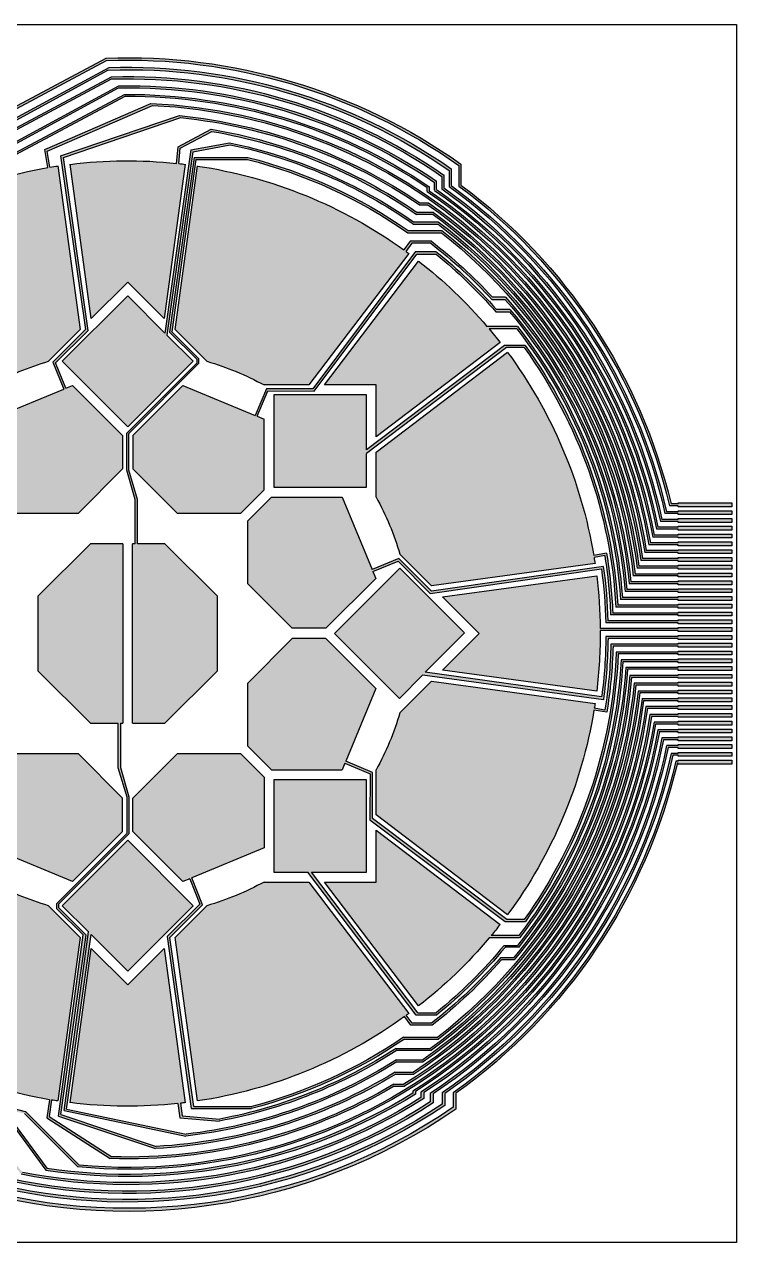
# Model space of a CAD drawing. Header units: millimetres. Extents: x -125 to 125, y -125 to 125.
# Drawn here: x -21.2 to 125, y -125 to 125 of the extents above; entities that cross this region are included whole.
import ezdxf

# ---------------------------------------------------------------- set-up
doc = ezdxf.new("R2010")
doc.units = ezdxf.units.MM
doc.header["$MEASUREMENT"] = 0
doc.layers.add('maimai_touch v53_Sketch1', color=7, linetype='Continuous')

msp = doc.modelspace()

# ---------------------------------------------------------------- hatches: boundary and pattern name
h = msp.add_hatch(color=256)
h.dxf.hatch_style = 1
h.paths.add_polyline_path([(69.13, 0.17), (55.86, 13.44), (42.43, 0), (55.77, -13.34), (60.51, -8.55), (97.66, -13.61, 0.032081), (98.6, -1), (113, -1), (113, -1.2), (124, -1.2), (124, -0.4), (113, -0.4), (113, -0.6), (98.15, -0.6, -0.031621), (97.29, -12.97), (61.09, -7.96)], flags=17)
h.paths.add_polyline_path([(77.97, 57.7), (51, 37.19), (51, 28, -0.054747), (55.86, 16.27), (62.36, 9.77), (95.93, 14.34, 0.003317), (95.74, 15.61), (97.91, 15.99, -0.030905), (99.14, 3.8), (113, 3.8), (113, 3.6), (124, 3.6), (124, 4.4), (113, 4.4), (113, 4.2), (99.57, 4.2, 0.031005), (98.29, 16.48), (95.67, 16.02, 0.118326)], flags=17)
h.paths.add_polyline_path([(97, 0.6), (113, 0.6), (113, 0.4), (124, 0.4), (124, 1.2), (113, 1.2), (113, 1), (97, 1, 0.027975), (96.28, 11.82), (64.61, 7.51), (72.13, 0), (64.61, -7.51), (96.28, -11.82, 0.032099)], flags=17)
h.paths.add_polyline_path([(95.71, -15.74), (98.34, -16.17, 0.034227), (99.62, -2.6), (113, -2.6), (113, -2.8), (124, -2.8), (124, -2), (113, -2), (113, -2.19), (99.19, -2.19, -0.034227), (97.96, -15.71), (95.78, -15.35, 0.002643), (95.93, -14.34), (62.36, -9.77), (55.86, -16.26, -0.054747), (51, -28), (51, -37.19), (77.97, -57.7, 0.119067)], flags=16)
h.paths.add_polyline_path([(44, 28), (29.51, 28), (24.63, 23.12), (24.63, 10.2), (33.76, 1.07), (40.66, 1.07), (50.91, 11.31), (50.33, 12.73), (55.55, 14.84), (62.09, 8.22), (97.26, 13.25, -0.028249), (98.13, 2.2), (113, 2.2), (113, 2), (124, 2), (124, 2.8), (113, 2.8), (113, 2.6), (98.57, 2.6, 0.028437), (97.64, 13.77), (62.34, 8.72), (55.67, 15.38), (50.16, 13.14)], flags=17)
h.paths.add_polyline_path([(74.2, -62.47), (80.41, -62.47, 0.152035), (101.66, -5.8), (113, -5.8), (113, -6), (124, -6), (124, -5.2), (113, -5.2), (113, -5.4), (101.28, -5.4, -0.152186), (80.29, -61.97), (74.62, -61.97, 0.007462), (76.44, -59.72), (51, -40.38), (51, -51), (40.38, -51), (59.72, -76.44, 0.051998)], flags=17)
h.paths.add_polyline_path([(49, -30), (30, -30), (30, -49), (36.96, -49), (59.24, -78.3), (63.41, -78.3, 0.049215), (77.49, -64.4), (80.2, -64.4, 0.152441), (102.59, -7.34), (113, -7.34), (113, -7.6), (124, -7.6), (124, -6.8), (113, -6.8), (113, -7), (102.24, -7, -0.152714), (80.03, -64), (77.28, -64, -0.049072), (63.32, -77.83), (59.53, -77.83), (37.7, -49), (49, -49)], flags=17)
h.paths.add_polyline_path([(50.91, -11.31), (40.66, -1.06), (33.76, -1.06), (24.63, -10.2), (24.63, -23.12), (29.51, -28), (44, -28), (44.59, -26.59), (49.77, -28.79), (49.71, -38.25), (77.48, -59.07), (81.63, -59.07, 0.147229), (100.67, -4.2), (113, -4.2), (113, -4.4), (124, -4.4), (124, -3.6), (113, -3.6), (113, -3.8), (100.27, -3.8, -0.147722), (81.4, -58.67), (77.85, -58.67), (50.24, -37.97), (50.24, -28.49), (44.75, -26.18)], flags=17)
h.paths.add_polyline_path([(37.19, -51), (28, -51, -0.054747), (16.26, -55.86), (9.77, -62.36), (14.34, -95.93, 0.120044), (56.85, -78.59), (58.12, -80.4), (62.48, -80.4, 0.048242), (76.73, -66.94), (79.36, -66.94, 0.154693), (103.42, -9), (113, -9), (113, -9.2), (124, -9.2), (124, -8.4), (113, -8.4), (113, -8.6), (103.08, -8.6, -0.154972), (79.23, -66.5), (76.58, -66.5, -0.048428), (62.36, -79.98), (58.36, -79.98), (57.18, -78.35, 0.001657), (57.7, -77.97)], flags=17)
h.paths.add_polyline_path([(28, -29.51), (23.12, -24.63), (10.2, -24.63), (1.06, -33.76), (1.06, -40.66), (11.31, -50.91), (12.73, -50.33), (14.83, -55.55), (8.11, -62.19), (13, -97.5), (25.41, -97.5, 0.08621), (56.8, -83.22), (63.81, -83.22, 0.206724), (104.33, -10.6), (113, -10.6), (113, -10.8), (124, -10.8), (124, -10), (113, -10), (113, -10.2), (103.96, -10.2, -0.207409), (63.63, -82.84), (56.61, -82.84, -0.085926), (25.46, -97.05), (13.55, -97.05), (8.68, -62.37), (15.38, -55.67), (13.13, -50.16), (28, -44)], flags=17)
h.paths.add_polyline_path([(13.44, -55.86), (0, -42.43), (-13.44, -55.86), (-8.06, -61.24), (-13.05, -97.91), (11.93, -103.13, 0.111924), (55.24, -87.9), (60.67, -87.9, 0.21239), (105.91, -13.8), (113, -13.8), (113, -14), (124, -14), (124, -13.2), (113, -13.2), (113, -13.4), (105.57, -13.4, -0.2129), (60.57, -87.5), (55.16, -87.5, -0.112036), (11.99, -102.74), (-12.59, -97.6), (-7.53, -61.76), (0, -69.3)], flags=17)
h.paths.add_polyline_path([(7.51, -64.61), (0, -72.12), (-7.51, -64.61), (-11.82, -96.28, 0.057222), (10.31, -96.45), (10.69, -99.39), (18.81, -100.07, 0.097354), (55.29, -85.51), (62.37, -85.51, 0.209244), (105.13, -12.2), (113, -12.2), (113, -12.4), (124, -12.4), (124, -11.6), (113, -11.6), (113, -11.8), (104.77, -11.8, -0.209988), (62.18, -85.15), (55.1, -85.15, -0.096925), (18.94, -99.64), (11.17, -98.98), (10.84, -96.39, 0.002552), (11.82, -96.28)], flags=17)
h.paths.add_polyline_path([(-9.77, -62.36), (-16.26, -55.86, -0.054747), (-28, -51), (-37.19, -51), (-57.7, -77.97, 0.118314), (-16.03, -95.67), (-16.58, -99.38), (-3.58, -107.75, 0.142301), (54.71, -92.9), (56.8, -92.9, 0.21976), (107.55, -17), (113, -17), (113, -17.2), (124, -17.2), (124, -16.4), (113, -16.4), (113, -16.6), (107.21, -16.6, -0.220299), (56.69, -92.5), (54.63, -92.5, -0.141947), (-3.28, -107.38), (-16.12, -99.11), (-15.62, -95.73, 0.003337), (-14.34, -95.93)], flags=16)
h.paths.add_polyline_path([(-30, -30), (-49, -30), (-49, -36.96), (-78.4, -59.31), (-78.4, -63.29, 0.040319), (-67.22, -75.05), (-67.22, -80.49, 0.100969), (-30.32, -100.39), (-21.84, -110.98, 0.192743), (60.79, -95.39), (60.79, -94.22, 0.203268), (109.98, -21.8), (113, -21.8), (113, -22), (124, -22), (124, -21.2), (113, -21.2), (113, -21.4), (109.67, -21.4, -0.205087), (60.2, -94.13), (60.2, -95.23, -0.191427), (-21.6, -110.58), (-30.02, -100.05, -0.100894), (-66.79, -80.32), (-66.79, -74.88, -0.039874), (-77.83, -63.32), (-77.83, -59.53), (-49, -37.7), (-49, -49), (-30, -49)], flags=16)
h.paths.add_polyline_path([(-40.38, -51), (-51, -51), (-51, -40.38), (-76.44, -59.72, 0.055227), (-61.51, -75), (-63.62, -77.59), (-63.62, -80.82, 0.107616), (-24.26, -99.95), (-16.82, -110.16, 0.179386), (59.05, -94.5), (59.05, -93.97, 0.209672), (109.13, -20.2), (113, -20.2), (113, -20.4), (124, -20.4), (124, -19.6), (113, -19.6), (113, -19.8), (108.85, -19.8, -0.211464), (58.51, -93.89), (58.51, -94.32, -0.178133), (-16.57, -109.75), (-24.03, -99.62, -0.10716), (-63.13, -80.72), (-63.13, -77.75), (-61.13, -75.31, 0.004663), (-59.72, -76.44)], flags=16)
h.paths.add_polyline_path([(-1.06, -33.76), (-10.2, -24.63), (-23.12, -24.63), (-28, -29.5), (-28, -44), (-26.59, -44.58), (-28.79, -49.77), (-38.25, -49.71), (-59.8, -78.45), (-59.8, -81.09, 0.106208), (-21.22, -98.5), (-10.23, -109.46, 0.391877), (108.35, -18.6), (113, -18.6), (113, -18.8), (124, -18.8), (124, -18), (113, -18), (113, -18.2), (108.05, -18.2, -0.39212), (-9.94, -109.12), (-20.96, -98.12, -0.106052), (-59.37, -80.89), (-59.37, -78.78), (-37.97, -50.24), (-28.49, -50.24), (-26.18, -44.75), (-11.31, -50.91), (-1.06, -40.66)], flags=16)
h.paths.add_polyline_path([(-51, -28, -0.054747), (-55.86, -16.26), (-62.36, -9.77), (-95.93, -14.34, 0.117844), (-79.08, -56.17), (-81.47, -58.01), (-81.47, -62.79, 0.037467), (-71.18, -74.24), (-71.18, -79.62, 0.098395), (-35.33, -100.79), (-27.35, -111.63, 0.207139), (62.67, -96.34), (62.67, -94.48, 0.196786), (110.94, -23.4), (113, -23.4), (113, -23.6), (124, -23.6), (124, -22.8), (113, -22.8), (113, -23), (110.64, -23, -0.198523), (62.11, -94.4), (62.11, -96.12, -0.206081), (-27.12, -111.18), (-34.99, -100.5, -0.098481), (-70.79, -79.46), (-70.79, -74.1, -0.037284), (-81.01, -62.76), (-81.01, -58.34), (-78.76, -56.61, 0.003453), (-77.97, -57.7), (-51, -37.19)], flags=16)
h.paths.add_polyline_path([(-24.63, -10.2), (-33.76, -1.06), (-40.66, -1.06), (-50.91, -11.31), (-50.33, -12.73), (-55.55, -14.83), (-62.2, -8.1), (-99.85, -13.49, 0.111312), (-84.4, -55.02), (-84.4, -68.79, 0.130256), (-39.26, -101.56), (-32.67, -112.01, 0.222477), (65.09, -96.83), (65.09, -94.39, 0.189025), (111.9, -25), (113, -25), (113, -25.2), (124, -25.2), (124, -24.4), (113, -24.4), (113, -24.6), (111.58, -24.6, -0.190618), (64.55, -94.28), (64.55, -96.56, -0.221647), (-32.46, -111.52), (-38.92, -101.27, -0.130384), (-84, -68.66), (-84, -54.88, -0.110209), (-99.36, -13.97), (-62.38, -8.68), (-55.67, -15.38), (-50.16, -13.13), (-44, -28), (-29.51, -28), (-24.63, -23.12)], flags=17)
h.paths.add_polyline_path([(-72.12, 0), (-64.61, 7.51), (-96.28, 11.82, 0.057766), (-96.43, -10.52), (-102.23, -11.28, 0.108995), (-88, -53.25), (-88, -67.63, 0.132931), (-41.88, -102.78), (-36.63, -112.79, 0.233681), (67.37, -97.59), (67.37, -94.34, 0.181751), (112.84, -26.6), (113, -26.6), (113, -26.8), (124, -26.8), (124, -26), (113, -26), (113, -26.2), (112.52, -26.2, -0.183292), (66.83, -94.23), (66.83, -97.2, -0.233068), (-36.39, -112.21), (-41.43, -102.58, -0.133273), (-87.61, -67.57), (-87.61, -53.16, -0.108187), (-101.81, -11.69), (-96.38, -10.98, 0.002174), (-96.28, -11.82), (-64.61, -7.51)])
h.paths.add_polyline_path([(-42.43, 0), (-55.86, 13.44), (-60.78, 8.52), (-99.39, 13.77, -0.117059), (-82.6, 56.97), (-82.6, 70.34, -0.150605), (-28.67, 104.63), (-4.35, 117.59, -0.164749), (68, 96.03), (68, 91.83, -0.177334), (111.22, 26.2), (113, 26.2), (113, 26), (124, 26), (124, 26.8), (113, 26.8), (113, 26.6), (111.53, 26.6, 0.17616), (68.4, 92.02), (68.4, 96.34, 0.165247), (-4.45, 118.07), (-29.15, 104.91, 0.150045), (-83, 70.48), (-83, 57.12, 0.118093), (-99.87, 13.32), (-61.31, 7.99), (-69.3, 0), (-55.86, -13.44)])
h.paths.add_polyline_path([(-24.63, 10.2), (-24.63, 23.12), (-29.51, 28), (-44, 28), (-44.58, 26.59), (-49.77, 28.79), (-49.71, 38.25), (-77.85, 59.34), (-77.85, 63.31, -0.045638), (-65.07, 76.38), (-65.07, 81.72, -0.10089), (-27.89, 100.67), (-3.33, 113.79, -0.159239), (64.5, 93.8), (64.5, 91.24, -0.189236), (109.34, 23), (113, 23), (113, 22.8), (124, 22.8), (124, 23.6), (113, 23.6), (113, 23.4), (109.65, 23.4, 0.187983), (64.9, 91.43), (64.9, 94.09, 0.159511), (-3.3, 114.25), (-27.98, 101.07, 0.101471), (-65.5, 81.9), (-65.5, 76.56, 0.045791), (-78.34, 63.36), (-78.37, 59.06), (-50.24, 37.97), (-50.24, 28.49), (-44.75, 26.18), (-50.91, 11.31), (-40.66, 1.07), (-33.76, 1.07)], flags=17)
h.paths.add_polyline_path([(-1, 18.43), (-7.64, 18.43), (-18.43, 7.64), (-18.43, -7.64), (-7.64, -18.43), (-2, -18.43), (-2, -27.5), (-0.2, -33.5), (-0.2, -41.02), (-14.53, -55.43), (-14.53, -56.49), (-9.15, -61.87), (-14.21, -99.03), (5.68, -105.68, 0.123916), (55.04, -90.4), (58.75, -90.4, 0.216063), (106.71, -15.4), (113, -15.4), (113, -15.6), (124, -15.6), (124, -14.8), (113, -14.8), (113, -15), (106.38, -15, -0.216565), (58.66, -90), (54.92, -90, -0.123796), (5.82, -105.27), (-13.75, -98.73), (-8.56, -61.89), (-14.17, -56.28), (-14.17, -55.49), (0.2, -41.12), (0.2, -33.5), (-1.5, -27.5), (-1.5, -18.43), (-1, -18.43)])
h.paths.add_polyline_path([(18.43, 7.64), (7.64, 18.43), (2, 18.43), (2, 27.5), (0.2, 33.5), (0.2, 41.02), (14.53, 55.43), (14.53, 56.46), (9.08, 61.91), (13.97, 97.29), (24.58, 97.29, -0.090884), (57.48, 82.24), (64.4, 82.24, -0.200956), (103.79, 11.8), (113, 11.8), (113, 11.6), (124, 11.6), (124, 12.4), (113, 12.4), (113, 12.2), (104.16, 12.2, 0.200516), (64.51, 82.68), (57.59, 82.68, 0.090468), (24.69, 97.69), (13.66, 97.69), (8.61, 61.83), (14.17, 56.28), (14.17, 55.49), (-0.2, 41.12), (-0.2, 33.5), (1.5, 27.5), (1.5, 18.43), (1, 18.43), (1, -18.43), (7.64, -18.43), (18.43, -7.64)])
h.paths.add_polyline_path([(-59.72, 76.44, 0.002741), (-60.55, 75.78), (-62.05, 77.77), (-62.05, 81.56, -0.101332), (-25, 99.38), (-1.87, 111.96, -0.154787), (63, 92.58), (63, 90.95, -0.194998), (108.55, 21.4), (113, 21.4), (113, 21.2), (124, 21.2), (124, 22), (113, 22), (113, 21.8), (108.82, 21.8, 0.193634), (63.4, 91.1), (63.4, 92.82, 0.155089), (-1.82, 112.39), (-25, 99.77, 0.102373), (-62.54, 81.66), (-62.54, 77.43), (-61.02, 75.41, 0.05688), (-76.44, 59.72), (-51, 40.38), (-51, 51), (-40.38, 51)], flags=16)
h.paths.add_polyline_path([(-51, 37.19), (-77.97, 57.7, 0.003939), (-78.87, 56.46), (-80.1, 57.29), (-80.1, 63.92, -0.04263), (-68.1, 76.58), (-68.1, 81.78, -0.10803), (-27.76, 102.73), (-3.91, 115.64, -0.161579), (66, 95.03), (66, 91.73, -0.183945), (110.29, 24.6), (113, 24.6), (113, 24.4), (124, 24.4), (124, 25.2), (113, 25.2), (113, 25), (110.59, 25, 0.182693), (66.4, 91.9), (66.4, 95.37, 0.161689), (-3.83, 116.14), (-28.01, 103.07, 0.108147), (-68.5, 81.94), (-68.5, 76.73, 0.042552), (-80.5, 64.02), (-80.5, 57.04), (-79.12, 56.12, 0.117695), (-95.93, 14.34), (-62.36, 9.77), (-55.86, 16.26, -0.054747), (-51, 28)], flags=17)
h.paths.add_polyline_path([(-30, 49), (-36.96, 49), (-59.37, 78.47), (-59.37, 80.9, -0.095614), (-25, 97.18), (-0.55, 110.26, -0.150301), (61.5, 91.51), (61.5, 90.69, -0.200936), (107.77, 19.8), (113, 19.8), (113, 19.6), (124, 19.6), (124, 20.4), (113, 20.4), (113, 20.2), (108.07, 20.2, 0.199572), (61.9, 90.86), (61.9, 91.7, 0.151059), (-0.65, 110.63), (-25, 97.61, 0.096517), (-59.82, 81.08), (-59.82, 78.21), (-37.7, 49), (-49, 49), (-49, 30), (-30, 30)], flags=16)
h.paths.add_polyline_path([(-1.06, 40.66), (-11.31, 50.91), (-12.73, 50.33), (-14.83, 55.55), (-8.11, 62.2), (-13.18, 97.69), (10.93, 105.86, -0.124212), (59.84, 88), (61.62, 88, -0.203949), (106.14, 16.6), (113, 16.6), (113, 16.4), (124, 16.4), (124, 17.2), (113, 17.2), (113, 17), (106.46, 17, 0.203478), (61.72, 88.4), (59.94, 88.4, 0.124639), (10.65, 106.27), (-13.77, 98), (-8.68, 62.38), (-15.38, 55.68), (-13.13, 50.16), (-28, 44), (-28, 29.51), (-23.12, 24.63), (-10.2, 24.63), (-1.06, 33.76)], flags=16)
h.paths.add_polyline_path([(-9.77, 62.36), (-14.34, 95.94, 0.004222), (-15.96, 95.68), (-16.5, 98.98), (5.06, 108.37, -0.352507), (106.95, 18.2), (113, 18.2), (113, 18), (124, 18), (124, 18.8), (113, 18.8), (113, 18.6), (107.29, 18.6, 0.352556), (4.72, 108.79), (-17.01, 99.31), (-16.4, 95.6, 0.117313), (-57.7, 77.98), (-37.19, 51), (-28, 51, -0.054747), (-16.26, 55.86)], flags=16)
h.paths.add_polyline_path([(28, 44), (26.59, 44.59), (28.79, 49.77), (38.25, 49.71), (59.34, 77.85), (63.31, 77.85, -0.042581), (75.58, 66), (78.39, 66, -0.155167), (102.12, 8.6), (113, 8.6), (113, 8.4), (124, 8.4), (124, 9.2), (113, 9.2), (113, 9), (102.46, 9, 0.155081), (78.47, 66.5), (75.7, 66.5, 0.042772), (63.28, 78.41), (59.09, 78.41), (37.97, 50.24), (28.49, 50.24), (26.18, 44.76), (11.31, 50.91), (1.06, 40.66), (1.06, 33.76), (10.2, 24.63), (23.12, 24.63), (28, 29.51)], flags=17)
h.paths.add_polyline_path([(77.73, 58.66), (81.41, 58.66, -0.143618), (100.2, 5.4), (113, 5.4), (113, 5.2), (124, 5.2), (124, 6), (113, 6), (113, 5.8), (100.59, 5.8, 0.143321), (81.59, 59.12), (77.35, 59.12), (49, 37.7), (49, 49), (30, 49), (30, 30), (49, 30), (49, 36.96)], flags=17)
h.paths.add_polyline_path([(76.44, 59.72, 0.00922), (74.18, 62.5), (79.88, 62.5, -0.149821), (101.18, 7), (113, 7), (113, 6.8), (124, 6.8), (124, 7.6), (113, 7.6), (113, 7.4), (101.55, 7.4, 0.149735), (79.99, 63.01), (73.75, 63.01, 0.050169), (59.72, 76.44), (40.38, 51), (51, 51), (51, 40.38)], flags=17)
h.paths.add_polyline_path([(57.7, 77.98, 0.001886), (57.11, 78.41), (58.31, 80.09), (62.22, 80.09, -0.042222), (74.79, 68.5), (77.51, 68.5, -0.15754), (102.93, 10.2), (113, 10.2), (113, 10), (124, 10), (124, 10.8), (113, 10.8), (113, 10.6), (103.27, 10.6, 0.157465), (77.57, 69), (74.88, 69, 0.041826), (62.35, 80.5), (58, 80.5), (56.69, 78.71, 0.119522), (14.34, 95.94), (9.77, 62.36), (16.26, 55.86, -0.054747), (28, 51), (37.19, 51)], flags=17)
h.paths.add_polyline_path([(13.44, 55.86), (8.06, 61.24), (13.36, 98.84), (21.04, 100.29, -0.101125), (58.7, 84), (63.72, 84, -0.201247), (104.58, 13.4), (113, 13.4), (113, 13.2), (124, 13.2), (124, 14), (113, 14), (113, 13.8), (104.93, 13.8, 0.201112), (63.73, 84.5), (58.65, 84.5, 0.10092), (20.88, 100.72), (12.95, 99.22), (7.65, 61.64), (0, 69.3), (-13.44, 55.86), (0, 42.43)], flags=16)
h.paths.add_polyline_path([(11.82, 96.28, 0.003454), (10.49, 96.43), (10.8, 99.61), (17.26, 103.02, -0.109841), (59.3, 86), (62.68, 86, -0.202593), (105.36, 15), (113, 15), (113, 14.8), (124, 14.8), (124, 15.6), (113, 15.6), (113, 15.4), (105.69, 15.4, 0.202107), (62.79, 86.4), (59.43, 86.4, 0.110074), (17.12, 103.46), (10.34, 99.88), (10.01, 96.48, 0.056441), (-11.82, 96.28), (-7.51, 64.61), (0, 72.13), (7.51, 64.61)], flags=16)

# ---------------------------------------------------------------- linework, layer by layer
msp.add_lwpolyline([(-125, 125), (125, 125), (125, -125), (-125, -125)], close=True)
at = {"layer": 'maimai_touch v53_Sketch1'}
for p, q in [((-29.15, 104.91), (-4.45, 118.07)), ((-28.67, 104.63), (-4.35, 117.59)), ((-28.01, 103.07), (-3.83, 116.14)), ((-27.76, 102.73), (-3.91, 115.64)), ((-27.98, 101.07), (-3.3, 114.25)), ((-27.89, 100.67), (-3.33, 113.79)), ((-25, 99.77), (-1.82, 112.39)), ((-25, 99.38), (-1.87, 111.96)), ((-25, 97.61), (-0.65, 110.63)), ((-25, 97.18), (-0.55, 110.26)), ((-17.01, 99.31), (4.72, 108.79)), ((-16.5, 98.98), (5.06, 108.37)), ((-13.77, 98), (10.65, 106.27)), ((-13.18, 97.69), (10.93, 105.86)), ((10.34, 99.88), (17.12, 103.46)), ((10.8, 99.61), (17.26, 103.02)), ((12.95, 99.22), (20.88, 100.72)), ((13.36, 98.84), (21.04, 100.29)), ((-16.4, 95.6), (-17.01, 99.31)), ((-15.96, 95.68), (-16.5, 98.98)), ((-13.77, 98), (-8.68, 62.38)), ((-8.11, 62.2), (-13.18, 97.69)), ((12.95, 99.22), (7.65, 61.64)), ((13.36, 98.84), (8.06, 61.24)), ((13.66, 97.69), (8.61, 61.83)), ((10.01, 96.48), (10.34, 99.88)), ((10.49, 96.43), (10.8, 99.61)), ((13.66, 97.69), (24.69, 97.69)), ((-14.34, 95.94), (-9.77, 62.36)), ((-7.51, 64.61), (-11.82, 96.28)), ((11.82, 96.28), (7.51, 64.61)), ((13.97, 97.29), (9.08, 61.91)), ((9.77, 62.36), (14.34, 95.94)), ((13.97, 97.29), (24.58, 97.29)), ((66, 95.03), (66, 91.73)), ((66.4, 95.37), (66.4, 91.9)), ((68, 96.03), (68, 91.83)), ((68.4, 96.34), (68.4, 92.02)), ((63, 90.95), (63, 92.58)), ((63.4, 91.1), (63.4, 92.82)), ((64.5, 93.8), (64.5, 91.24)), ((64.9, 94.09), (64.9, 91.43)), ((61.5, 90.69), (61.5, 91.51)), ((61.9, 91.7), (61.9, 90.86)), ((59.84, 88), (61.62, 88)), ((59.94, 88.4), (61.72, 88.4)), ((62.68, 86), (59.3, 86)), ((62.79, 86.4), (59.43, 86.4)), ((57.59, 82.68), (64.51, 82.68)), ((58.65, 84.5), (63.73, 84.5)), ((58.7, 84), (63.72, 84)), ((58, 80.5), (56.69, 78.71)), ((58.31, 80.09), (57.11, 78.41)), ((57.48, 82.24), (64.4, 82.24)), ((62.35, 80.5), (58, 80.5)), ((62.22, 80.09), (58.31, 80.09)), ((57.7, 77.98), (37.19, 51)), ((59.09, 78.41), (37.97, 50.24)), ((38.25, 49.71), (59.34, 77.85)), ((59.09, 78.41), (63.28, 78.41)), ((59.34, 77.85), (63.31, 77.85)), ((40.38, 51), (59.72, 76.44)), ((0, 72.13), (-7.51, 64.61)), ((7.51, 64.61), (0, 72.13)), ((0, 69.3), (-13.44, 55.86)), ((7.65, 61.64), (0, 69.3)), ((77.51, 68.5), (74.79, 68.5)), ((77.57, 69), (74.88, 69)), ((75.58, 66), (78.39, 66)), ((78.47, 66.5), (75.7, 66.5)), ((79.99, 63.01), (73.75, 63.01)), ((-9.77, 62.36), (-16.26, 55.86)), ((-8.68, 62.38), (-15.38, 55.68)), ((-14.83, 55.55), (-8.11, 62.2)), ((13.44, 55.86), (8.06, 61.24)), ((14.17, 56.28), (8.61, 61.83)), ((14.53, 56.46), (9.08, 61.91)), ((16.26, 55.86), (9.77, 62.36)), ((79.88, 62.5), (74.18, 62.5)), ((77.35, 59.12), (49, 37.7)), ((77.73, 58.66), (49, 36.96)), ((76.44, 59.72), (51, 40.38)), ((51, 37.19), (77.97, 57.7)), ((81.59, 59.12), (77.35, 59.12)), ((81.41, 58.66), (77.73, 58.66)), ((-15.38, 55.68), (-13.13, 50.16)), ((-12.73, 50.33), (-14.83, 55.55)), ((-13.44, 55.86), (0, 42.43)), ((-0.2, 41.12), (14.17, 55.49)), ((0, 42.43), (13.44, 55.86)), ((0.2, 41.02), (14.53, 55.43)), ((14.17, 56.28), (14.17, 55.49)), ((14.53, 56.46), (14.53, 55.43)), ((-28, 44), (-13.13, 50.16)), ((-12.73, 50.33), (-11.31, 50.91)), ((-1.06, 40.66), (-11.31, 50.91)), ((1.06, 40.66), (11.31, 50.91)), ((11.31, 50.91), (26.18, 44.76)), ((28.49, 50.24), (26.18, 44.76)), ((37.19, 51), (28, 51)), ((37.97, 50.24), (28.49, 50.24)), ((51, 51), (40.38, 51)), ((51, 40.38), (51, 51)), ((26.59, 44.59), (28.79, 49.77)), ((28.79, 49.77), (38.25, 49.71)), ((49, 49), (30, 49)), ((30, 49), (30, 30)), ((49, 37.7), (49, 49)), ((26.59, 44.59), (28, 44)), ((28, 29.51), (28, 44)), ((-1.06, 40.66), (-1.06, 33.76)), ((-0.2, 33.5), (-0.2, 41.12)), ((0.2, 33.5), (0.2, 41.02)), ((1.06, 40.66), (1.06, 33.76)), ((49, 30), (49, 36.96)), ((51, 28), (51, 37.19)), ((-1.06, 33.76), (-10.2, 24.63)), ((1.5, 27.5), (-0.2, 33.5)), ((2, 27.5), (0.2, 33.5)), ((10.2, 24.63), (1.06, 33.76)), ((30, 30), (49, 30)), ((1.5, 18.43), (1.5, 27.5)), ((2, 18.43), (2, 27.5)), ((28, 29.51), (23.12, 24.63)), ((29.51, 28), (24.63, 23.12)), ((29.51, 28), (44, 28)), ((44, 28), (50.16, 13.14)), ((113, 26.2), (111.22, 26.2)), ((113, 26.6), (111.53, 26.6)), ((113, 26.8), (124, 26.8)), ((113, 26.6), (113, 26.8)), ((113, 26), (113, 26.2)), ((124, 26), (113, 26)), ((113, 25.2), (124, 25.2)), ((113, 25), (113, 25.2)), ((124, 26.8), (124, 26)), ((124, 25.2), (124, 24.4)), ((-10.2, 24.63), (-23.12, 24.63)), ((23.12, 24.63), (10.2, 24.63)), ((24.63, 10.2), (24.63, 23.12)), ((113, 23), (109.34, 23)), ((113, 23.4), (109.65, 23.4)), ((113, 24.6), (110.29, 24.6)), ((113, 25), (110.59, 25)), ((113, 24.4), (113, 24.6)), ((124, 24.4), (113, 24.4)), ((113, 23.6), (124, 23.6)), ((113, 23.4), (113, 23.6)), ((113, 22.8), (113, 23)), ((124, 22.8), (113, 22.8)), ((124, 23.6), (124, 22.8)), ((113, 20.2), (108.07, 20.2)), ((113, 21.4), (108.55, 21.4)), ((113, 21.8), (108.82, 21.8)), ((113, 22), (124, 22)), ((113, 21.8), (113, 22)), ((113, 21.2), (113, 21.4)), ((124, 21.2), (113, 21.2)), ((113, 20.4), (124, 20.4)), ((113, 20.2), (113, 20.4)), ((124, 22), (124, 21.2)), ((124, 20.4), (124, 19.6)), ((-7.64, 18.43), (-18.43, 7.64)), ((-1, 18.43), (-7.64, 18.43)), ((-1, 18.43), (-1, -18.43)), ((1, -18.43), (1, 18.43)), ((1.5, 18.43), (1, 18.43)), ((7.64, 18.43), (2, 18.43)), ((18.43, 7.64), (7.64, 18.43)), ((113, 18.2), (106.95, 18.2)), ((113, 18.6), (107.29, 18.6)), ((113, 19.8), (107.77, 19.8)), ((113, 19.6), (113, 19.8)), ((124, 19.6), (113, 19.6)), ((113, 18.8), (124, 18.8)), ((113, 18.6), (113, 18.8)), ((113, 18), (113, 18.2)), ((124, 18), (113, 18)), ((124, 18.8), (124, 18)), ((55.67, 15.38), (50.16, 13.14)), ((62.34, 8.72), (55.67, 15.38)), ((62.36, 9.77), (55.86, 16.27)), ((98.29, 16.48), (95.67, 16.02)), ((97.91, 15.99), (95.74, 15.61)), ((113, 15.4), (105.69, 15.4)), ((113, 16.6), (106.14, 16.6)), ((113, 17), (106.46, 17)), ((113, 17.2), (124, 17.2)), ((113, 17), (113, 17.2)), ((113, 16.4), (113, 16.6)), ((124, 16.4), (113, 16.4)), ((113, 15.6), (124, 15.6)), ((113, 15.4), (113, 15.6)), ((124, 17.2), (124, 16.4)), ((124, 15.6), (124, 14.8)), ((55.86, 13.44), (42.43, 0)), ((50.33, 12.73), (55.55, 14.84)), ((50.33, 12.73), (50.91, 11.31)), ((55.55, 14.84), (62.09, 8.22)), ((69.13, 0.17), (55.86, 13.44)), ((62.09, 8.22), (97.26, 13.25)), ((97.64, 13.77), (62.34, 8.72)), ((95.93, 14.34), (62.36, 9.77)), ((113, 13.4), (104.58, 13.4)), ((113, 13.8), (104.93, 13.8)), ((113, 15), (105.36, 15)), ((113, 14.8), (113, 15)), ((124, 14.8), (113, 14.8)), ((113, 14), (124, 14)), ((113, 13.8), (113, 14)), ((113, 13.2), (113, 13.4)), ((124, 13.2), (113, 13.2)), ((124, 14), (124, 13.2)), ((33.76, 1.07), (24.63, 10.2)), ((40.66, 1.07), (50.91, 11.31)), ((64.61, 7.51), (96.28, 11.82)), ((113, 10.2), (102.93, 10.2)), ((113, 10.6), (103.27, 10.6)), ((113, 11.8), (103.79, 11.8)), ((113, 12.2), (104.16, 12.2)), ((113, 12.4), (124, 12.4)), ((113, 12.2), (113, 12.4)), ((113, 11.6), (113, 11.8)), ((124, 11.6), (113, 11.6)), ((113, 10.8), (124, 10.8)), ((113, 10.6), (113, 10.8)), ((113, 10), (113, 10.2)), ((124, 10), (113, 10)), ((124, 12.4), (124, 11.6)), ((124, 10.8), (124, 10)), ((-18.43, 7.64), (-18.43, -7.64)), ((18.43, -7.64), (18.43, 7.64)), ((72.13, 0), (64.61, 7.51)), ((113, 8.6), (102.12, 8.6)), ((113, 9), (102.46, 9)), ((113, 9.2), (124, 9.2)), ((113, 9), (113, 9.2)), ((113, 8.4), (113, 8.6)), ((124, 8.4), (113, 8.4)), ((113, 7.6), (124, 7.6)), ((113, 7.4), (113, 7.6)), ((124, 9.2), (124, 8.4)), ((124, 7.6), (124, 6.8)), ((113, 5.4), (100.2, 5.4)), ((113, 5.8), (100.59, 5.8)), ((113, 7), (101.18, 7)), ((113, 7.4), (101.55, 7.4)), ((113, 6.8), (113, 7)), ((124, 6.8), (113, 6.8)), ((113, 6), (124, 6)), ((113, 5.8), (113, 6)), ((113, 5.2), (113, 5.4)), ((124, 5.2), (113, 5.2)), ((124, 6), (124, 5.2)), ((113, 2.6), (98.57, 2.6)), ((113, 3.8), (99.14, 3.8)), ((113, 4.2), (99.57, 4.2)), ((113, 4.4), (124, 4.4)), ((113, 4.2), (113, 4.4)), ((113, 3.6), (113, 3.8)), ((124, 3.6), (113, 3.6)), ((113, 2.8), (124, 2.8)), ((113, 2.6), (113, 2.8)), ((124, 4.4), (124, 3.6)), ((124, 2.8), (124, 2)), ((40.66, 1.07), (33.76, 1.07)), ((42.43, 0), (55.77, -13.34)), ((61.09, -7.96), (69.13, 0.17)), ((64.61, -7.51), (72.13, 0)), ((113, 1), (97, 1)), ((113, 0.6), (97, 0.6)), ((113, 2.2), (98.13, 2.2)), ((113, 2), (113, 2.2)), ((124, 2), (113, 2)), ((113, 1.2), (124, 1.2)), ((113, 1), (113, 1.2)), ((113, 0.4), (113, 0.6)), ((124, 0.4), (113, 0.4)), ((124, 1.2), (124, 0.4)), ((24.63, -10.2), (33.76, -1.06)), ((40.66, -1.06), (33.76, -1.06)), ((40.66, -1.06), (50.91, -11.31)), ((113, -0.6), (98.15, -0.6)), ((113, -1), (98.6, -1)), ((113, -2.19), (99.19, -2.19)), ((113, -0.4), (124, -0.4)), ((113, -0.6), (113, -0.4)), ((113, -1.2), (113, -1)), ((124, -1.2), (113, -1.2)), ((113, -2), (124, -2)), ((113, -2.19), (113, -2)), ((124, -0.4), (124, -1.2)), ((124, -2), (124, -2.8)), ((113, -2.6), (99.62, -2.6)), ((113, -3.8), (100.27, -3.8)), ((113, -4.2), (100.67, -4.2)), ((113, -2.8), (113, -2.6)), ((124, -2.8), (113, -2.8)), ((113, -3.6), (124, -3.6)), ((113, -3.8), (113, -3.6)), ((113, -4.4), (113, -4.2)), ((124, -4.4), (113, -4.4)), ((124, -3.6), (124, -4.4)), ((113, -5.4), (101.28, -5.4)), ((113, -5.8), (101.66, -5.8)), ((113, -7), (102.24, -7)), ((113, -7.34), (102.59, -7.34)), ((113, -5.2), (124, -5.2)), ((113, -5.4), (113, -5.2)), ((113, -6), (113, -5.8)), ((124, -6), (113, -6)), ((113, -6.8), (124, -6.8)), ((113, -7), (113, -6.8)), ((113, -7.6), (113, -7.34)), ((124, -5.2), (124, -6)), ((124, -6.8), (124, -7.6)), ((-18.43, -7.64), (-7.64, -18.43)), ((7.64, -18.43), (18.43, -7.64)), ((55.77, -13.34), (60.51, -8.55)), ((55.86, -16.26), (62.36, -9.77)), ((97.66, -13.61), (60.51, -8.55)), ((97.29, -12.97), (61.09, -7.96)), ((62.36, -9.77), (95.93, -14.34)), ((96.28, -11.82), (64.61, -7.51)), ((113, -8.6), (103.08, -8.6)), ((113, -9), (103.42, -9)), ((124, -7.6), (113, -7.6)), ((113, -8.4), (124, -8.4)), ((113, -8.6), (113, -8.4)), ((113, -9.2), (113, -9)), ((124, -9.2), (113, -9.2)), ((113, -10), (124, -10)), ((113, -10.2), (113, -10)), ((124, -8.4), (124, -9.2)), ((124, -10), (124, -10.8)), ((24.63, -23.12), (24.63, -10.2)), ((50.91, -11.31), (44.75, -26.18)), ((113, -10.2), (103.96, -10.2)), ((113, -10.6), (104.33, -10.6)), ((113, -11.8), (104.77, -11.8)), ((113, -12.2), (105.13, -12.2)), ((113, -10.8), (113, -10.6)), ((124, -10.8), (113, -10.8)), ((113, -11.6), (124, -11.6)), ((113, -11.8), (113, -11.6)), ((113, -12.4), (113, -12.2)), ((124, -12.4), (113, -12.4)), ((124, -11.6), (124, -12.4)), ((113, -13.4), (105.57, -13.4)), ((113, -13.8), (105.91, -13.8)), ((113, -15), (106.38, -15)), ((113, -13.2), (124, -13.2)), ((113, -13.4), (113, -13.2)), ((113, -14), (113, -13.8)), ((124, -14), (113, -14)), ((113, -14.8), (124, -14.8)), ((113, -15), (113, -14.8)), ((124, -13.2), (124, -14)), ((124, -14.8), (124, -15.6)), ((98.34, -16.17), (95.71, -15.74)), ((97.96, -15.71), (95.78, -15.35)), ((113, -15.4), (106.71, -15.4)), ((113, -16.6), (107.21, -16.6)), ((113, -17), (107.55, -17)), ((113, -15.6), (113, -15.4)), ((124, -15.6), (113, -15.6)), ((113, -16.4), (124, -16.4)), ((113, -16.6), (113, -16.4)), ((113, -17.2), (113, -17)), ((124, -17.2), (113, -17.2)), ((124, -16.4), (124, -17.2)), ((-7.64, -18.43), (-2, -18.43)), ((-2, -18.43), (-2, -27.5)), ((-1.5, -18.43), (-1.5, -27.5)), ((-1.5, -18.43), (-1, -18.43)), ((1, -18.43), (7.64, -18.43)), ((113, -18.2), (108.05, -18.2)), ((113, -18.6), (108.35, -18.6)), ((113, -19.8), (108.85, -19.8)), ((113, -18), (124, -18)), ((113, -18.2), (113, -18)), ((113, -18.8), (113, -18.6)), ((124, -18.8), (113, -18.8)), ((113, -19.6), (124, -19.6)), ((113, -19.8), (113, -19.6)), ((124, -18), (124, -18.8)), ((124, -19.6), (124, -20.4)), ((113, -20.2), (109.13, -20.2)), ((113, -21.4), (109.67, -21.4)), ((113, -21.8), (109.98, -21.8)), ((113, -20.4), (113, -20.2)), ((124, -20.4), (113, -20.4)), ((113, -21.2), (124, -21.2)), ((113, -21.4), (113, -21.2)), ((113, -22), (113, -21.8)), ((124, -22), (113, -22)), ((124, -21.2), (124, -22)), ((-23.12, -24.63), (-10.2, -24.63)), ((-10.2, -24.63), (-1.06, -33.76)), ((1.06, -33.76), (10.2, -24.63)), ((10.2, -24.63), (23.12, -24.63)), ((28, -29.51), (23.12, -24.63)), ((29.51, -28), (24.63, -23.12)), ((113, -23), (110.64, -23)), ((113, -23.4), (110.94, -23.4)), ((113, -24.6), (111.58, -24.6)), ((113, -25), (111.9, -25)), ((113, -22.8), (124, -22.8)), ((113, -23), (113, -22.8)), ((113, -23.6), (113, -23.4)), ((124, -23.6), (113, -23.6)), ((113, -24.4), (124, -24.4)), ((113, -24.6), (113, -24.4)), ((113, -25.2), (113, -25)), ((124, -22.8), (124, -23.6)), ((124, -24.4), (124, -25.2)), ((44.59, -26.59), (44, -28)), ((44.59, -26.59), (49.77, -28.79)), ((50.24, -28.49), (44.75, -26.18)), ((113, -26.2), (112.52, -26.2)), ((113, -26.6), (112.84, -26.6)), ((124, -25.2), (113, -25.2)), ((113, -26), (124, -26)), ((113, -26.2), (113, -26)), ((113, -26.8), (113, -26.6)), ((124, -26.8), (113, -26.8)), ((124, -26), (124, -26.8)), ((-2, -27.5), (-0.2, -33.5)), ((-1.5, -27.5), (0.2, -33.5)), ((28, -29.51), (28, -44)), ((29.51, -28), (44, -28)), ((30, -30), (30, -49)), ((49, -30), (30, -30)), ((49, -49), (49, -30)), ((49.77, -28.79), (49.71, -38.25)), ((50.24, -37.97), (50.24, -28.49)), ((51, -37.19), (51, -28)), ((-1.06, -40.66), (-1.06, -33.76)), ((-0.2, -33.5), (-0.2, -41.02)), ((0.2, -33.5), (0.2, -41.12)), ((1.06, -40.66), (1.06, -33.76)), ((77.97, -57.7), (51, -37.19)), ((49.71, -38.25), (77.48, -59.07)), ((77.85, -58.67), (50.24, -37.97)), ((-0.2, -41.02), (-14.53, -55.43)), ((0.2, -41.12), (-14.17, -55.49)), ((0, -42.43), (-13.44, -55.86)), ((-1.06, -40.66), (-11.31, -50.91)), ((13.44, -55.86), (0, -42.43)), ((1.06, -40.66), (11.31, -50.91)), ((51, -40.38), (76.44, -59.72)), ((51, -51), (51, -40.38)), ((-11.31, -50.91), (-26.18, -44.75)), ((28, -44), (13.13, -50.16)), ((30, -49), (36.96, -49)), ((59.24, -78.3), (36.96, -49)), ((59.53, -77.83), (37.7, -49)), ((37.7, -49), (49, -49)), ((12.73, -50.33), (11.31, -50.91)), ((12.73, -50.33), (14.83, -55.55)), ((15.38, -55.67), (13.13, -50.16)), ((28, -51), (37.19, -51)), ((37.19, -51), (57.7, -77.97)), ((40.38, -51), (51, -51)), ((59.72, -76.44), (40.38, -51)), ((-16.26, -55.86), (-9.77, -62.36)), ((-14.53, -56.49), (-14.53, -55.43)), ((-14.53, -56.49), (-9.15, -61.87)), ((-14.17, -56.28), (-14.17, -55.49)), ((-14.17, -56.28), (-8.56, -61.89)), ((-13.44, -55.86), (-8.06, -61.24)), ((0, -69.3), (13.44, -55.86)), ((14.83, -55.55), (8.11, -62.19)), ((8.68, -62.37), (15.38, -55.67)), ((9.77, -62.36), (16.26, -55.86)), ((77.48, -59.07), (81.63, -59.07)), ((81.4, -58.67), (77.85, -58.67)), ((-9.77, -62.36), (-14.34, -95.93)), ((-14.21, -99.03), (-9.15, -61.87)), ((-13.75, -98.73), (-8.56, -61.89)), ((-13.05, -97.91), (-8.06, -61.24)), ((-12.59, -97.6), (-7.53, -61.76)), ((-7.53, -61.76), (0, -69.3)), ((8.11, -62.19), (13, -97.5)), ((13.55, -97.05), (8.68, -62.37)), ((14.34, -95.93), (9.77, -62.36)), ((80.41, -62.47), (74.2, -62.47)), ((80.29, -61.97), (74.62, -61.97)), ((-11.82, -96.28), (-7.51, -64.61)), ((-7.51, -64.61), (0, -72.12)), ((0, -72.12), (7.51, -64.61)), ((7.51, -64.61), (11.82, -96.28)), ((77.28, -64), (80.03, -64)), ((80.2, -64.4), (77.49, -64.4)), ((76.58, -66.5), (79.23, -66.5)), ((79.36, -66.94), (76.73, -66.94)), ((58.12, -80.4), (56.85, -78.59)), ((58.36, -79.98), (57.18, -78.35)), ((62.36, -79.98), (58.36, -79.98)), ((63.41, -78.3), (59.24, -78.3)), ((59.53, -77.83), (63.32, -77.83)), ((62.48, -80.4), (58.12, -80.4)), ((56.61, -82.84), (63.63, -82.84)), ((56.8, -83.22), (63.81, -83.22)), ((55.1, -85.15), (62.18, -85.15)), ((55.29, -85.51), (62.37, -85.51)), ((55.16, -87.5), (60.57, -87.5)), ((55.24, -87.9), (60.67, -87.9)), ((54.92, -90), (58.66, -90)), ((55.04, -90.4), (58.75, -90.4)), ((54.63, -92.5), (56.69, -92.5)), ((54.71, -92.9), (56.8, -92.9)), ((58.51, -93.89), (58.51, -94.32)), ((59.05, -93.97), (59.05, -94.5)), ((60.2, -94.13), (60.2, -95.23)), ((60.79, -94.22), (60.79, -95.39)), ((62.11, -94.4), (62.11, -96.12)), ((62.67, -94.48), (62.67, -96.34)), ((64.55, -94.28), (64.55, -96.56)), ((65.09, -94.39), (65.09, -96.83)), ((66.83, -94.23), (66.83, -97.2)), ((67.37, -94.34), (67.37, -97.59)), ((-16.03, -95.67), (-16.58, -99.38)), ((-15.62, -95.73), (-16.12, -99.11)), ((10.31, -96.45), (10.69, -99.39)), ((10.84, -96.39), (11.17, -98.98)), ((13.55, -97.05), (25.46, -97.05)), ((-24.26, -99.95), (-16.82, -110.16)), ((-24.03, -99.62), (-16.57, -109.75)), ((-21.22, -98.5), (-10.23, -109.46)), ((-20.96, -98.12), (-9.94, -109.12)), ((-16.58, -99.38), (-3.58, -107.75)), ((-16.12, -99.11), (-3.28, -107.38)), ((-14.21, -99.03), (5.68, -105.68)), ((-13.75, -98.73), (5.82, -105.27)), ((-13.05, -97.91), (11.93, -103.13)), ((-12.59, -97.6), (11.99, -102.74)), ((10.69, -99.39), (18.81, -100.07)), ((11.17, -98.98), (18.94, -99.64)), ((13, -97.5), (25.41, -97.5))]:
    msp.add_line(p, q, dxfattribs=at)
at = {"layer": 'maimai_touch v53_Sketch1', "extrusion": (0, 0, -1)}
for radius, start, end in [(118.15, 87.8411, 125.3738), (117.67, 87.8809, 125.3025), (115.7, 88.066, 124.7798), (116.21, 88.1087, 124.8471), (113.84, 88.3231, 124.5141), (114.3, 88.3462, 124.5981), (112.4, 89.0731, 124.336), (111.98, 89.0402, 124.2355), (110.63, 89.6607, 124.0211), (110.26, 89.712, 123.9026), (108.89, 92.4832, 170.1647), (108.49, 92.6711, 170.3428), (106.8, 95.7204, 124.139), (106.42, 95.894, 124.2163), (104.87, 99.3986, 124.5246), (104.46, 99.5131, 124.5863), (102.86, 101.7103, 124.7614), (102.48, 101.848, 124.9455), (100.76, 104.1834, 124.8609), (97, 53.5002, 80.2641), (97, 80.5324, 81.5), (97, 83, 95.9216), (97, 96.2084, 97), (97, 98.5009, 125.764), (100.34, 104.1793, 124.9514), (109.57, 124.1439, 169.5898), (109.94, 124.2671, 169.4125), (110.63, 124.7112, 168.8476), (110.99, 124.8373, 168.6725), (111.73, 125.2581, 168.121), (112.12, 125.3686, 167.9541), (113, 125.7358, 167.4267), (113.38, 125.8486, 167.262), (114.26, 126.5209, 166.7448), (114.66, 126.6233, 166.5861), (107.43, 125.0023, 171.1117), (107.81, 124.9224, 170.928), (106.42, 126.0867, 171.8975), (106.8, 126.0063, 171.7102), (105.43, 127.1845, 172.6989), (105.84, 127.0237, 172.5085), (104.87, 127.9664, 173.3199), (101.42, 127.8445, 137.5153), (101.82, 127.7611, 137.3412), (104.46, 128.0641, 173.5145), (97, 126.0686, 126.5008), (100.76, 128.9038, 138.7004), (100.34, 129.1191, 138.872), (97, 128, 139.4883), (103.44, 138.5303, 174.3414), (103.82, 138.3455, 174.14), (102.48, 139.9057, 175.1861), (102.86, 139.7195, 174.9805), (101.82, 141.7693, 175.833), (97, 139.8869, 142), (101.42, 141.9598, 176.0427), (97, 143.5002, 170.4929), (100.34, 144.225, 176.9162), (100.76, 144.076, 176.7006), (58.18, 61.2331, 73.7678), (58.18, 106.2331, 118.7678), (58.18, 151.2331, 163.7678), (97, 170.7398, 171.5), (99.21, 170.7246, 177.8053), (99.66, 170.4817, 177.5852), (98.15, 172.2435, 178.7159), (98.6, 171.9736, 178.4891), (97, 173, 179.4097), (97, 179.646, 187), (98.15, 180.3505, 187.5952), (98.6, 180.5811, 187.9309), (99.21, 181.2674, 189.1086), (100.34, 182.1715, 215.7838), (100.76, 182.3896, 215.8913), (99.66, 181.4955, 189.3368), (102.48, 183.9169, 218.648), (102.86, 184.0949, 218.7649), (101.42, 183.0524, 217.6652), (101.82, 183.266, 217.845), (103.44, 184.7697, 220.0063), (103.82, 184.9737, 220.1479), (105.43, 186.4264, 233.863), (105.84, 186.6198, 233.893), (104.46, 185.6041, 232.4742), (104.87, 185.802, 232.5216), (107.43, 188.0268, 236.905), (106.42, 187.2344, 235.3097), (106.8, 187.4244, 235.3879), (97, 188.5002, 189.1061), (58.18, 196.2331, 208.7678), (108.49, 188.8015, 238.4965), (108.89, 188.9823, 238.5595), (107.81, 188.2124, 236.9806), (97, 189.3398, 216.5), (109.94, 189.7407, 275.3371), (109.57, 189.5617, 275.2064), (109.57, 189.5617, 275.2064), (110.63, 190.3102, 238.0706), (110.99, 190.4867, 237.8539), (111.73, 191.0418, 237.4015), (112.12, 191.2116, 237.1709), (113, 191.744, 236.6583), (113.38, 191.9108, 236.4419), (114.26, 192.4327, 235.6012), (114.66, 192.5943, 235.4104), (115.53, 193.1085, 234.6548), (115.93, 193.2647, 234.4692), (58.18, 286.2331, 298.7678), (58.18, 241.2331, 253.7678), (97, 218, 219.7101), (97, 220.0936, 232), (100.34, 219.6318, 230.8692), (100.76, 219.7303, 231.0004), (101.42, 220.9689, 232.0591), (101.82, 221.1001, 232.1476), (97, 279.51, 306.5), (97, 234.119, 261.5), (97, 233.5002, 233.8801), (100.34, 282.0593, 306.2742), (100.76, 235.6863, 255.3954), (100.34, 235.6547, 255.2992), (101.82, 237.115, 259.3567), (101.42, 237.0939, 259.2382), (103.82, 237.855, 263.3998), (103.44, 237.7716, 263.3418), (105.84, 238.6662, 266.9215), (105.43, 238.6076, 266.8359), (111.44, 237.9994, 278.679), (111, 238.1861, 278.5874), (107.81, 239.5051, 271.9005), (107.43, 239.4333, 271.7492), (117.96, 235.4886, 287.967), (116.68, 236.0916, 286.2624), (116.15, 236.2368, 286.2264), (114.93, 236.9548, 283.7656), (114.45, 237.1318, 283.7101), (113.11, 237.4941, 281.1323), (112.67, 237.7033, 281.0508), (97, 278.5002, 279.265), (97, 263.9, 277), (97, 263, 263.5849), (118.59, 235.3811, 287.9927)]:
    msp.add_arc((0, 0), radius, start, end, dxfattribs=at)

doc.saveas('drawing.dxf')
